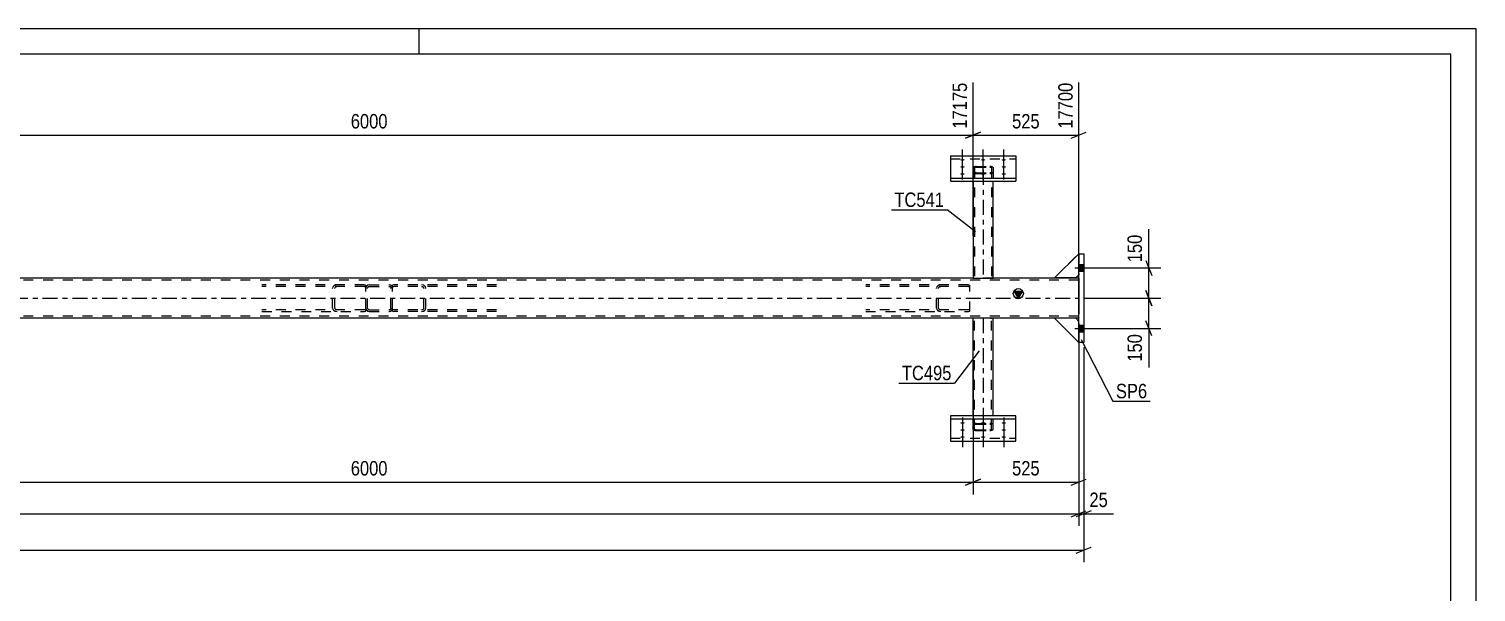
# Model space of a CAD drawing. Header units: millimetres. Extents: x -55 to 786, y -436 to 158.
# Drawn here: x 497.9 to 785.5, y 46.6 to 158.4 of the extents above; entities that cross this region are included whole.
import ezdxf

# ---------------------------------------------------------------- set-up
doc = ezdxf.new("R2010")
doc.units = ezdxf.units.MM
doc.linetypes.add('DXK_LINE_DOT2', pattern=[3.9198, 1.9599, -1.9599])
doc.linetypes.add('DXK_LINE_DOT3', pattern=[5.9187, 2.979, -0.9799, 0.9799, -0.9799])
doc.styles.add('Arial Narrow', font='ARIALN.TTF', dxfattribs={"height": 0.2})

# ---------------------------------------------------------------- blocks, each defined once
blk = doc.blocks.new('Unknown-761543994-1163')
at = {"color": 5, "linetype": 'Continuous'}
for p, q in [((785.5, 158.36), (-55.5, 158.36)), ((575.5, 153.36), (575.5, 158.36)), ((785.5, -435.64), (785.5, 158.36)), ((780.5, 153.36), (-50.5, 153.36)), ((780.5, -430.64), (780.5, 153.36))]:
    blk.add_line(p, q, dxfattribs=at)
blk = doc.blocks.new('Part-761543994-3225 - 3091')
at = {"color": 2, "linetype": 'Continuous'}
for p, q in [((681.04, 133.19), (694.04, 133.19)), ((681.04, 133.19), (681.04, 128.15)), ((694.04, 133.19), (694.04, 128.15)), ((681.04, 128.75), (694.04, 128.75)), ((681.04, 128.15), (694.04, 128.15))]:
    blk.add_line(p, q, dxfattribs=at)
at = {"color": 7, "linetype": 'DXK_LINE_DOT2'}
blk.add_line((681.04, 132.59), (694.04, 132.59), dxfattribs=at)
blk = doc.blocks.new('Part-761543994-3226 - 3091')
at = {"color": 2, "linetype": 'Continuous'}
for p, q in [((694.04, 81.57), (681.04, 81.57)), ((681.04, 81.57), (681.04, 76.52)), ((681.04, 80.97), (694.04, 80.97)), ((694.04, 76.52), (694.04, 81.57)), ((681.04, 76.52), (694.04, 76.52))]:
    blk.add_line(p, q, dxfattribs=at)
at = {"color": 7, "linetype": 'DXK_LINE_DOT2'}
blk.add_line((681.04, 77.12), (694.04, 77.12), dxfattribs=at)
blk = doc.blocks.new('Part-761543994-3164 - 3091')
at = {"linetype": 'Continuous'}
blk.add_hatch(color=2, dxfattribs=at).paths.add_polyline_path([(694.54, 104.92), (693.74, 106.32), (695.34, 106.32)])
at = {"color": 7, "linetype": 'DXK_LINE_DOT2'}
for p, q in [((706.54, 108.52), (44.9, 108.52)), ((689.54, 108.92), (685.54, 108.92)), ((706.54, 108.92), (706.54, 108.12)), ((706.54, 108.92), (706.54, 108.69)), ((706.54, 101.32), (44.9, 101.32)), ((689.54, 100.92), (685.54, 100.92)), ((705.94, 100.92), (701.74, 100.92)), ((706.54, 100.92), (706.54, 101.72))]:
    blk.add_line(p, q, dxfattribs=at)
at = {"color": 2, "linetype": 'Continuous'}
for p, q in [((685.54, 108.92), (449.54, 108.92)), ((706.54, 108.92), (689.54, 108.92)), ((706.54, 108.12), (706.54, 101.72)), ((694.54, 104.92), (693.74, 106.32)), ((693.74, 106.32), (695.34, 106.32)), ((695.34, 106.32), (694.54, 104.92)), ((685.54, 100.92), (449.54, 100.92)), ((701.74, 100.92), (689.54, 100.92)), ((706.54, 100.92), (705.94, 100.92))]:
    blk.add_line(p, q, dxfattribs=at)
at = {"color": 7, "linetype": 'DXK_LINE_DOT3'}
blk.add_line((44.9, 104.92), (706.54, 104.92), dxfattribs=at)
at = {"color": 2, "linetype": 'Continuous'}
blk.add_circle((694.54, 105.82), 1, dxfattribs=at)
blk = doc.blocks.new('Part-761543994-3231 - 3091')
at = {"color": 2, "linetype": 'Continuous'}
for p, q in [((685.54, 81.57), (685.54, 100.92)), ((688.9, 100.92), (685.54, 100.92)), ((689.54, 100.92), (688.9, 100.92)), ((689.54, 81.57), (689.54, 100.92))]:
    blk.add_line(p, q, dxfattribs=at)
at = {"color": 7, "linetype": 'DXK_LINE_DOT2'}
for p, q in [((685.86, 78.88), (685.86, 100.92)), ((689.02, 100.92), (689.13, 100.92)), ((689.13, 100.92), (689.15, 100.92)), ((689.15, 100.92), (689.2, 100.92)), ((689.2, 100.92), (689.22, 100.92)), ((689.22, 78.88), (689.22, 100.92)), ((685.54, 78.88), (685.54, 81.57)), ((689.54, 78.88), (689.54, 81.57)), ((685.59, 79.89), (685.54, 79.81)), ((685.54, 78.88), (685.59, 78.8)), ((685.73, 79.97), (685.59, 79.89)), ((685.59, 78.8), (685.73, 78.73)), ((685.94, 80.01), (685.73, 79.97)), ((685.73, 78.73), (685.94, 78.68)), ((685.86, 79.81), (685.89, 79.85)), ((685.89, 78.84), (685.86, 78.88)), ((685.89, 79.85), (685.96, 79.89)), ((685.96, 78.8), (685.89, 78.84)), ((686.18, 80.03), (685.94, 80.01)), ((685.94, 78.68), (686.18, 78.66)), ((685.96, 79.89), (686.06, 79.91)), ((686.06, 78.78), (685.96, 78.8)), ((686.06, 79.91), (686.18, 79.92)), ((686.18, 78.77), (686.06, 78.78)), ((686.18, 80.03), (688.9, 80.03)), ((686.18, 79.92), (688.9, 79.92)), ((686.18, 78.77), (688.9, 78.77)), ((686.18, 78.66), (688.9, 78.66)), ((689.15, 80.01), (688.9, 80.03)), ((688.9, 79.92), (689.02, 79.91)), ((689.02, 78.78), (688.9, 78.77)), ((688.9, 78.66), (689.15, 78.68)), ((689.02, 79.91), (689.13, 79.89)), ((689.13, 78.8), (689.02, 78.78)), ((689.13, 79.89), (689.2, 79.85)), ((689.2, 78.84), (689.13, 78.8)), ((689.35, 79.97), (689.15, 80.01)), ((689.15, 78.68), (689.35, 78.73)), ((689.2, 79.85), (689.22, 79.81)), ((689.22, 78.88), (689.2, 78.84)), ((689.49, 79.89), (689.35, 79.97)), ((689.35, 78.73), (689.49, 78.8)), ((689.54, 79.81), (689.49, 79.89)), ((689.49, 78.8), (689.54, 78.88))]:
    blk.add_line(p, q, dxfattribs=at)
at = {"color": 7, "linetype": 'DXK_LINE_DOT3'}
blk.add_line((687.54, 100.92), (687.54, 79.35), dxfattribs=at)
blk = doc.blocks.new('Part-761543994-3167 - 3091')
at = {"color": 7, "linetype": 'DXK_LINE_DOT2'}
for p, q in [((701.74, 108.95), (706.54, 113.75)), ((706.54, 113.75), (706.54, 109.55)), ((706.54, 109.55), (705.94, 108.95)), ((705.94, 108.95), (701.74, 108.95))]:
    blk.add_line(p, q, dxfattribs=at)
blk = doc.blocks.new('Part-761543994-3240 - 3091')
at = {"color": 7, "linetype": 'DXK_LINE_DOT2'}
for p, q in [((685.59, 130.92), (685.54, 130.83)), ((685.54, 130.83), (685.54, 128.15)), ((685.54, 129.9), (685.59, 129.82)), ((685.73, 130.99), (685.59, 130.92)), ((685.59, 129.82), (685.73, 129.75)), ((685.94, 131.04), (685.73, 130.99)), ((685.73, 129.75), (685.94, 129.7)), ((685.86, 130.83), (685.89, 130.88)), ((685.86, 130.83), (685.86, 108.92)), ((685.89, 129.86), (685.86, 129.9)), ((685.89, 130.88), (685.96, 130.91)), ((685.96, 129.83), (685.89, 129.86)), ((686.18, 131.05), (685.94, 131.04)), ((685.94, 129.7), (686.18, 129.69)), ((685.96, 130.91), (686.06, 130.94)), ((686.06, 129.8), (685.96, 129.83)), ((686.06, 130.94), (686.18, 130.94)), ((686.18, 129.8), (686.06, 129.8)), ((686.18, 131.05), (688.9, 131.05)), ((686.18, 130.94), (688.9, 130.94)), ((686.18, 129.8), (688.9, 129.8)), ((686.18, 129.69), (688.9, 129.69)), ((689.15, 131.04), (688.9, 131.05)), ((688.9, 130.94), (689.02, 130.94)), ((689.02, 129.8), (688.9, 129.8)), ((688.9, 129.69), (689.15, 129.7)), ((689.02, 130.94), (689.13, 130.91)), ((689.13, 129.83), (689.02, 129.8)), ((689.13, 130.91), (689.2, 130.88)), ((689.2, 129.86), (689.13, 129.83)), ((689.35, 130.99), (689.15, 131.04)), ((689.15, 129.7), (689.35, 129.75)), ((689.2, 130.88), (689.22, 130.83)), ((689.22, 129.9), (689.2, 129.86)), ((689.22, 130.83), (689.22, 108.92)), ((689.49, 130.92), (689.35, 130.99)), ((689.35, 129.75), (689.49, 129.82)), ((689.54, 130.83), (689.49, 130.92)), ((689.49, 129.82), (689.54, 129.9)), ((689.54, 130.83), (689.54, 128.15)), ((689.2, 108.92), (689.22, 108.92))]:
    blk.add_line(p, q, dxfattribs=at)
at = {"color": 7, "linetype": 'DXK_LINE_DOT3'}
blk.add_line((687.54, 130.37), (687.54, 108.92), dxfattribs=at)
at = {"color": 2, "linetype": 'Continuous'}
for p, q in [((685.54, 128.15), (685.54, 108.92)), ((689.54, 108.92), (689.54, 128.15)), ((685.54, 108.92), (689.54, 108.92))]:
    blk.add_line(p, q, dxfattribs=at)
blk = doc.blocks.new('Part-761543994-3176 - 3091')
at = {"color": 7, "linetype": 'DXK_LINE_DOT2'}
for p, q in [((705.94, 100.92), (701.74, 100.92)), ((701.74, 100.92), (706.54, 96.12)), ((706.54, 100.32), (705.94, 100.92)), ((706.54, 96.12), (706.54, 100.32))]:
    blk.add_line(p, q, dxfattribs=at)
blk = doc.blocks.new('Bolt-761543994-3112 - 3091')
at = {"linetype": 'Continuous'}
for points in [[(707.54, 110.26), (707.54, 111.58), (706.54, 111.58), (706.54, 110.26)], [(707.54, 110.26), (707.54, 111.58), (706.54, 111.58), (706.54, 110.26)], [(707.54, 98.26), (707.54, 99.58), (706.54, 99.58), (706.54, 98.26)], [(707.54, 98.26), (707.54, 99.58), (706.54, 99.58), (706.54, 98.26)]]:
    blk.add_hatch(color=1, dxfattribs=at).paths.add_polyline_path(points)
at = {"color": 1, "linetype": 'Continuous'}
for p, q in [((705.78, 110.92), (710.54, 110.92)), ((705.78, 110.92), (710.54, 110.92)), ((706.54, 111.58), (707.54, 111.58)), ((706.54, 111.58), (707.54, 111.58)), ((706.54, 110.26), (707.54, 110.26)), ((706.54, 110.26), (707.54, 110.26)), ((705.78, 98.92), (710.54, 98.92)), ((705.78, 98.92), (710.54, 98.92)), ((706.54, 99.58), (707.54, 99.58)), ((706.54, 99.58), (707.54, 99.58)), ((706.54, 98.26), (707.54, 98.26)), ((706.54, 98.26), (707.54, 98.26))]:
    blk.add_line(p, q, dxfattribs=at)
blk = doc.blocks.new('Bolt-761543994-3113 - 3091')
at = {"linetype": 'Continuous'}
for points in [[(683.44, 132.22), (683.35, 132.23), (683.26, 132.24), (683.18, 132.25), (683.11, 132.27), (683.06, 132.3), (683.02, 132.33), (683, 132.36), (683, 132.39), (683.02, 132.42), (683.06, 132.45), (683.11, 132.47), (683.18, 132.5), (683.26, 132.51), (683.35, 132.52), (683.44, 132.52), (683.53, 132.52), (683.62, 132.51), (683.7, 132.5), (683.77, 132.47), (683.82, 132.45), (683.86, 132.42), (683.88, 132.39), (683.88, 132.36), (683.86, 132.33), (683.82, 132.3), (683.77, 132.27), (683.7, 132.25), (683.62, 132.24), (683.53, 132.23)], [(687.54, 132.22), (687.45, 132.23), (687.36, 132.24), (687.28, 132.25), (687.21, 132.27), (687.16, 132.3), (687.12, 132.33), (687.1, 132.36), (687.1, 132.39), (687.12, 132.42), (687.16, 132.45), (687.21, 132.47), (687.28, 132.5), (687.36, 132.51), (687.45, 132.52), (687.54, 132.52), (687.63, 132.52), (687.72, 132.51), (687.8, 132.5), (687.87, 132.47), (687.92, 132.45), (687.96, 132.42), (687.98, 132.39), (687.98, 132.36), (687.96, 132.33), (687.92, 132.3), (687.87, 132.27), (687.8, 132.25), (687.72, 132.24), (687.63, 132.23)], [(691.64, 132.22), (691.55, 132.23), (691.46, 132.24), (691.38, 132.25), (691.31, 132.27), (691.26, 132.3), (691.22, 132.33), (691.2, 132.36), (691.2, 132.39), (691.22, 132.42), (691.26, 132.45), (691.31, 132.47), (691.38, 132.5), (691.46, 132.51), (691.55, 132.52), (691.64, 132.52), (691.73, 132.52), (691.82, 132.51), (691.9, 132.5), (691.97, 132.47), (692.02, 132.45), (692.06, 132.42), (692.08, 132.39), (692.08, 132.36), (692.06, 132.33), (692.02, 132.3), (691.97, 132.27), (691.9, 132.25), (691.82, 132.24), (691.73, 132.23)], [(683.44, 130.82), (683.35, 130.82), (683.26, 130.83), (683.18, 130.85), (683.11, 130.87), (683.06, 130.9), (683.02, 130.92), (683, 130.96), (683, 130.99), (683.02, 131.02), (683.06, 131.05), (683.11, 131.07), (683.18, 131.09), (683.26, 131.11), (683.35, 131.12), (683.44, 131.12), (683.53, 131.12), (683.62, 131.11), (683.7, 131.09), (683.77, 131.07), (683.82, 131.05), (683.86, 131.02), (683.88, 130.99), (683.88, 130.96), (683.86, 130.92), (683.82, 130.9), (683.77, 130.87), (683.7, 130.85), (683.62, 130.83), (683.53, 130.82)], [(683.44, 129.42), (683.35, 129.42), (683.26, 129.43), (683.18, 129.45), (683.11, 129.47), (683.06, 129.49), (683.02, 129.52), (683, 129.55), (683, 129.58), (683.02, 129.62), (683.06, 129.64), (683.11, 129.67), (683.18, 129.69), (683.26, 129.71), (683.35, 129.72), (683.44, 129.72), (683.53, 129.72), (683.62, 129.71), (683.7, 129.69), (683.77, 129.67), (683.82, 129.64), (683.86, 129.62), (683.88, 129.58), (683.88, 129.55), (683.86, 129.52), (683.82, 129.49), (683.77, 129.47), (683.7, 129.45), (683.62, 129.43), (683.53, 129.42)], [(687.54, 129.42), (687.45, 129.42), (687.36, 129.43), (687.28, 129.45), (687.21, 129.47), (687.16, 129.49), (687.12, 129.52), (687.1, 129.55), (687.1, 129.58), (687.12, 129.62), (687.16, 129.64), (687.21, 129.67), (687.28, 129.69), (687.36, 129.71), (687.45, 129.72), (687.54, 129.72), (687.63, 129.72), (687.72, 129.71), (687.8, 129.69), (687.87, 129.67), (687.92, 129.64), (687.96, 129.62), (687.98, 129.58), (687.98, 129.55), (687.96, 129.52), (687.92, 129.49), (687.87, 129.47), (687.8, 129.45), (687.72, 129.43), (687.63, 129.42)], [(691.64, 130.82), (691.55, 130.82), (691.46, 130.83), (691.38, 130.85), (691.31, 130.87), (691.26, 130.9), (691.22, 130.92), (691.2, 130.96), (691.2, 130.99), (691.22, 131.02), (691.26, 131.05), (691.31, 131.07), (691.38, 131.09), (691.46, 131.11), (691.55, 131.12), (691.64, 131.12), (691.73, 131.12), (691.82, 131.11), (691.9, 131.09), (691.97, 131.07), (692.02, 131.05), (692.06, 131.02), (692.08, 130.99), (692.08, 130.96), (692.06, 130.92), (692.02, 130.9), (691.97, 130.87), (691.9, 130.85), (691.82, 130.83), (691.73, 130.82)], [(691.64, 129.42), (691.55, 129.42), (691.46, 129.43), (691.38, 129.45), (691.31, 129.47), (691.26, 129.49), (691.22, 129.52), (691.2, 129.55), (691.2, 129.58), (691.22, 129.62), (691.26, 129.64), (691.31, 129.67), (691.38, 129.69), (691.46, 129.71), (691.55, 129.72), (691.64, 129.72), (691.73, 129.72), (691.82, 129.71), (691.9, 129.69), (691.97, 129.67), (692.02, 129.64), (692.06, 129.62), (692.08, 129.58), (692.08, 129.55), (692.06, 129.52), (692.02, 129.49), (691.97, 129.47), (691.9, 129.45), (691.82, 129.43), (691.73, 129.42)]]:
    blk.add_hatch(color=1, dxfattribs=at).paths.add_polyline_path(points)
at = {"color": 1, "linetype": 'Continuous'}
for p, q in [((683.44, 131.28), (683.44, 134.4)), ((683.44, 129.88), (683.44, 133)), ((687.54, 131.28), (687.54, 134.4)), ((691.64, 131.28), (691.64, 134.4)), ((691.64, 129.88), (691.64, 133)), ((683.44, 128.48), (683.44, 131.6)), ((687.54, 128.48), (687.54, 131.6)), ((691.64, 128.48), (691.64, 131.6))]:
    blk.add_line(p, q, dxfattribs=at)
blk = doc.blocks.new('Bolt-761543994-3114 - 3091')
at = {"linetype": 'Continuous'}
for points in [[(683.44, 80.3), (683.53, 80.29), (683.62, 80.28), (683.7, 80.27), (683.77, 80.25), (683.82, 80.22), (683.86, 80.19), (683.88, 80.16), (683.88, 80.13), (683.86, 80.1), (683.82, 80.07), (683.77, 80.05), (683.7, 80.02), (683.62, 80.01), (683.53, 80), (683.44, 80), (683.35, 80), (683.26, 80.01), (683.18, 80.02), (683.11, 80.05), (683.06, 80.07), (683.02, 80.1), (683, 80.13), (683, 80.16), (683.02, 80.19), (683.06, 80.22), (683.11, 80.25), (683.18, 80.27), (683.26, 80.28), (683.35, 80.29)], [(683.44, 78.89), (683.53, 78.89), (683.62, 78.88), (683.7, 78.87), (683.77, 78.84), (683.82, 78.82), (683.86, 78.79), (683.88, 78.76), (683.88, 78.73), (683.86, 78.7), (683.82, 78.67), (683.77, 78.64), (683.7, 78.62), (683.62, 78.61), (683.53, 78.6), (683.44, 78.59), (683.35, 78.6), (683.26, 78.61), (683.18, 78.62), (683.11, 78.64), (683.06, 78.67), (683.02, 78.7), (683, 78.73), (683, 78.76), (683.02, 78.79), (683.06, 78.82), (683.11, 78.84), (683.18, 78.87), (683.26, 78.88), (683.35, 78.89)], [(687.54, 80.3), (687.63, 80.29), (687.72, 80.28), (687.8, 80.27), (687.87, 80.25), (687.92, 80.22), (687.96, 80.19), (687.98, 80.16), (687.98, 80.13), (687.96, 80.1), (687.92, 80.07), (687.87, 80.05), (687.8, 80.02), (687.72, 80.01), (687.63, 80), (687.54, 80), (687.45, 80), (687.36, 80.01), (687.28, 80.02), (687.21, 80.05), (687.16, 80.07), (687.12, 80.1), (687.1, 80.13), (687.1, 80.16), (687.12, 80.19), (687.16, 80.22), (687.21, 80.25), (687.28, 80.27), (687.36, 80.28), (687.45, 80.29)], [(691.64, 80.3), (691.73, 80.29), (691.82, 80.28), (691.9, 80.27), (691.97, 80.25), (692.02, 80.22), (692.06, 80.19), (692.08, 80.16), (692.08, 80.13), (692.06, 80.1), (692.02, 80.07), (691.97, 80.05), (691.9, 80.02), (691.82, 80.01), (691.73, 80), (691.64, 80), (691.55, 80), (691.46, 80.01), (691.38, 80.02), (691.31, 80.05), (691.26, 80.07), (691.22, 80.1), (691.2, 80.13), (691.2, 80.16), (691.22, 80.19), (691.26, 80.22), (691.31, 80.25), (691.38, 80.27), (691.46, 80.28), (691.55, 80.29)], [(691.64, 78.89), (691.73, 78.89), (691.82, 78.88), (691.9, 78.87), (691.97, 78.84), (692.02, 78.82), (692.06, 78.79), (692.08, 78.76), (692.08, 78.73), (692.06, 78.7), (692.02, 78.67), (691.97, 78.64), (691.9, 78.62), (691.82, 78.61), (691.73, 78.6), (691.64, 78.59), (691.55, 78.6), (691.46, 78.61), (691.38, 78.62), (691.31, 78.64), (691.26, 78.67), (691.22, 78.7), (691.2, 78.73), (691.2, 78.76), (691.22, 78.79), (691.26, 78.82), (691.31, 78.84), (691.38, 78.87), (691.46, 78.88), (691.55, 78.89)], [(683.44, 77.49), (683.53, 77.49), (683.62, 77.48), (683.7, 77.46), (683.77, 77.44), (683.82, 77.42), (683.86, 77.39), (683.88, 77.36), (683.88, 77.33), (683.86, 77.29), (683.82, 77.27), (683.77, 77.24), (683.7, 77.22), (683.62, 77.2), (683.53, 77.19), (683.44, 77.19), (683.35, 77.19), (683.26, 77.2), (683.18, 77.22), (683.11, 77.24), (683.06, 77.27), (683.02, 77.29), (683, 77.33), (683, 77.36), (683.02, 77.39), (683.06, 77.42), (683.11, 77.44), (683.18, 77.46), (683.26, 77.48), (683.35, 77.49)], [(687.54, 77.49), (687.63, 77.49), (687.72, 77.48), (687.8, 77.46), (687.87, 77.44), (687.92, 77.42), (687.96, 77.39), (687.98, 77.36), (687.98, 77.33), (687.96, 77.29), (687.92, 77.27), (687.87, 77.24), (687.8, 77.22), (687.72, 77.2), (687.63, 77.19), (687.54, 77.19), (687.45, 77.19), (687.36, 77.2), (687.28, 77.22), (687.21, 77.24), (687.16, 77.27), (687.12, 77.29), (687.1, 77.33), (687.1, 77.36), (687.12, 77.39), (687.16, 77.42), (687.21, 77.44), (687.28, 77.46), (687.36, 77.48), (687.45, 77.49)], [(691.64, 77.49), (691.73, 77.49), (691.82, 77.48), (691.9, 77.46), (691.97, 77.44), (692.02, 77.42), (692.06, 77.39), (692.08, 77.36), (692.08, 77.33), (692.06, 77.29), (692.02, 77.27), (691.97, 77.24), (691.9, 77.22), (691.82, 77.2), (691.73, 77.19), (691.64, 77.19), (691.55, 77.19), (691.46, 77.2), (691.38, 77.22), (691.31, 77.24), (691.26, 77.27), (691.22, 77.29), (691.2, 77.33), (691.2, 77.36), (691.22, 77.39), (691.26, 77.42), (691.31, 77.44), (691.38, 77.46), (691.46, 77.48), (691.55, 77.49)]]:
    blk.add_hatch(color=1, dxfattribs=at).paths.add_polyline_path(points)
at = {"color": 1, "linetype": 'Continuous'}
for p, q in [((683.44, 81.24), (683.44, 78.12)), ((687.54, 81.24), (687.54, 78.12)), ((691.64, 81.24), (691.64, 78.12)), ((683.44, 79.83), (683.44, 76.71)), ((683.44, 78.43), (683.44, 75.31)), ((687.54, 78.43), (687.54, 75.31)), ((691.64, 79.83), (691.64, 76.71)), ((691.64, 78.43), (691.64, 75.31))]:
    blk.add_line(p, q, dxfattribs=at)
blk = doc.blocks.new('Part-761543994-3182 - 3091')
at = {"color": 7, "linetype": 'DXK_LINE_DOT2'}
for p, q in [((705.94, 100.92), (701.74, 100.92)), ((701.74, 100.92), (706.54, 96.12)), ((706.54, 100.32), (705.94, 100.92)), ((706.54, 96.12), (706.54, 100.32))]:
    blk.add_line(p, q, dxfattribs=at)
blk = doc.blocks.new('Part-761543994-3170 - 3091')
at = {"color": 2, "linetype": 'Continuous'}
for p, q in [((701.74, 108.95), (706.54, 113.75)), ((706.54, 113.75), (706.54, 113.72)), ((706.54, 109.55), (705.94, 108.95)), ((705.94, 108.95), (701.74, 108.95))]:
    blk.add_line(p, q, dxfattribs=at)
at = {"color": 7, "linetype": 'DXK_LINE_DOT2'}
for q in [(706.54, 113.72), (706.54, 109.55), (706.54, 109.55)]:
    blk.add_line((706.54, 109.55), q, dxfattribs=at)
blk = doc.blocks.new('Part-761543994-3173 - 3091')
at = {"color": 7, "linetype": 'DXK_LINE_DOT2'}
for p, q in [((701.74, 108.95), (706.54, 113.75)), ((706.54, 113.75), (706.54, 109.55)), ((706.54, 109.55), (705.94, 108.95)), ((705.94, 108.95), (701.74, 108.95))]:
    blk.add_line(p, q, dxfattribs=at)
blk = doc.blocks.new('Part-761543994-3179 - 3091')
at = {"color": 2, "linetype": 'Continuous'}
for p, q in [((705.94, 100.92), (701.74, 100.92)), ((701.74, 100.92), (706.54, 96.12)), ((706.54, 100.32), (705.94, 100.92))]:
    blk.add_line(p, q, dxfattribs=at)
at = {"color": 7, "linetype": 'DXK_LINE_DOT2'}
for p, q in [((706.54, 100.32), (706.54, 100.32)), ((706.54, 100.32), (706.54, 100.32)), ((706.54, 96.12), (706.54, 100.32)), ((706.54, 96.12), (706.54, 96.12)), ((706.54, 96.12), (706.54, 96.12))]:
    blk.add_line(p, q, dxfattribs=at)
blk = doc.blocks.new('Part-761543994-3212 - 3091')
at = {"color": 2, "linetype": 'Continuous'}
for p, q in [((706.54, 96.12), (706.54, 113.72)), ((706.54, 113.72), (707.54, 113.72)), ((707.54, 113.72), (707.54, 96.12)), ((707.54, 96.12), (706.54, 96.12))]:
    blk.add_line(p, q, dxfattribs=at)
blk = doc.blocks.new('Part-761543994-3253 - 3091')
at = {"color": 7, "linetype": 'DXK_LINE_DOT2'}
for p, q in [((564.95, 107.16), (564.9, 106.92)), ((564.9, 102.92), (564.9, 106.92)), ((565.22, 106.92), (565.25, 107.04)), ((565.22, 102.92), (565.22, 106.92)), ((565.54, 107.56), (565.3, 107.51)), ((565.42, 107.21), (565.54, 107.24)), ((565.54, 107.56), (569.54, 107.56)), ((565.54, 107.24), (569.54, 107.24)), ((569.79, 107.51), (569.54, 107.56)), ((569.54, 107.24), (569.66, 107.21)), ((569.84, 107.04), (569.86, 106.92)), ((569.86, 102.92), (569.86, 106.92)), ((570.18, 106.92), (570.13, 107.16)), ((570.18, 102.92), (570.18, 106.92)), ((564.9, 102.92), (564.95, 102.67)), ((565.25, 102.8), (565.22, 102.92)), ((565.3, 102.33), (565.54, 102.28)), ((565.54, 102.6), (565.42, 102.62)), ((565.54, 102.6), (569.54, 102.6)), ((565.54, 102.28), (569.54, 102.28)), ((569.66, 102.62), (569.54, 102.6)), ((569.54, 102.28), (569.79, 102.33)), ((569.86, 102.92), (569.84, 102.8)), ((570.13, 102.67), (570.18, 102.92))]:
    blk.add_line(p, q, dxfattribs=at)
for centre, radius, start, end in [((565.54, 106.92), 0.64, 112.5, 157.5), ((565.54, 106.92), 0.32, 112.5, 157.5), ((569.54, 106.92), 0.32, 22.5, 67.5), ((569.54, 106.92), 0.64, 22.5, 67.5), ((565.54, 102.92), 0.64, 202.5, 247.5), ((565.54, 102.92), 0.32, 202.5, 247.5), ((569.54, 102.92), 0.32, 292.5, 337.5), ((569.54, 102.92), 0.64, 292.5, 337.5)]:
    blk.add_arc(centre, radius, start, end, dxfattribs=at)
blk = doc.blocks.new('Part-761543994-3258 - 3091')
at = {"color": 7, "linetype": 'DXK_LINE_DOT2'}
for p, q in [((570.44, 107.56), (570.18, 107.52)), ((570.18, 102.32), (570.18, 107.52)), ((570.18, 107.17), (570.27, 107.21)), ((570.27, 107.21), (570.44, 107.24)), ((590.86, 107.56), (570.44, 107.56)), ((590.86, 107.24), (570.44, 107.24)), ((576.27, 107.51), (575.93, 107.56)), ((575.93, 107.24), (576.1, 107.21)), ((576.34, 107.04), (576.37, 106.92)), ((576.37, 102.92), (576.37, 106.92)), ((576.81, 106.92), (576.74, 107.16)), ((576.81, 102.92), (576.81, 106.92)), ((570.27, 102.62), (570.18, 102.67)), ((570.18, 102.32), (570.44, 102.28)), ((570.44, 102.6), (570.27, 102.62)), ((590.86, 102.6), (570.44, 102.6)), ((590.86, 102.28), (570.44, 102.28)), ((576.1, 102.62), (575.93, 102.6)), ((575.93, 102.28), (576.27, 102.33)), ((576.37, 102.92), (576.34, 102.8)), ((576.74, 102.67), (576.81, 102.92))]:
    blk.add_line(p, q, dxfattribs=at)
for centre, radius, start, end in [((576, 106.83), 0.401, 32.4104, 75.4453), ((576.06, 106.73), 0.802, 32.4104, 75.4453), ((576, 103.01), 0.401, 284.5547, 327.5896), ((576.06, 103.1), 0.802, 284.5547, 327.5896)]:
    blk.add_arc(centre, radius, start, end, dxfattribs=at)
blk = doc.blocks.new('Part-761543994-3259 - 3091')
at = {"color": 7, "linetype": 'DXK_LINE_DOT2'}
for p, q in [((684.64, 107.56), (664.22, 107.56)), ((684.64, 107.24), (664.22, 107.24)), ((678.34, 107.16), (678.27, 106.92)), ((678.27, 102.92), (678.27, 106.92)), ((678.71, 106.92), (678.75, 107.04)), ((678.71, 102.92), (678.71, 106.92)), ((679.15, 107.56), (678.82, 107.51)), ((678.99, 107.21), (679.15, 107.24)), ((684.64, 107.56), (684.9, 107.52)), ((684.64, 107.24), (684.81, 107.21)), ((684.81, 107.21), (684.9, 107.17)), ((684.9, 102.32), (684.9, 107.52)), ((684.64, 102.6), (664.22, 102.6)), ((664.22, 102.28), (684.64, 102.28)), ((678.27, 102.92), (678.34, 102.67)), ((678.75, 102.8), (678.71, 102.92)), ((678.82, 102.33), (679.15, 102.28)), ((679.15, 102.6), (678.99, 102.62)), ((684.81, 102.62), (684.64, 102.6)), ((684.64, 102.28), (684.9, 102.32)), ((684.9, 102.67), (684.81, 102.62))]:
    blk.add_line(p, q, dxfattribs=at)
for centre, radius, start, end in [((679.02, 106.73), 0.802, 104.5547, 147.5896), ((679.09, 106.83), 0.401, 104.5547, 147.5896), ((679.02, 103.1), 0.802, 212.4104, 255.4453), ((679.09, 103.01), 0.401, 212.4104, 255.4453)]:
    blk.add_arc(centre, radius, start, end, dxfattribs=at)
blk = doc.blocks.new('Part-761543994-3261 - 3091')
at = {"color": 7, "linetype": 'DXK_LINE_DOT2'}
for p, q in [((564.64, 107.56), (544.22, 107.56)), ((564.64, 107.24), (544.22, 107.24)), ((558.34, 107.16), (558.27, 106.92)), ((558.27, 102.92), (558.27, 106.92)), ((558.71, 106.92), (558.75, 107.04)), ((558.71, 102.92), (558.71, 106.92)), ((559.15, 107.56), (558.82, 107.51)), ((558.99, 107.21), (559.15, 107.24)), ((564.64, 107.56), (564.9, 107.52)), ((564.64, 107.24), (564.81, 107.21)), ((564.81, 107.21), (564.9, 107.17)), ((564.9, 102.32), (564.9, 107.52)), ((564.64, 102.6), (544.22, 102.6)), ((544.22, 102.28), (564.64, 102.28)), ((558.27, 102.92), (558.34, 102.67)), ((558.75, 102.8), (558.71, 102.92)), ((558.82, 102.33), (559.15, 102.28)), ((559.15, 102.6), (558.99, 102.62)), ((564.81, 102.62), (564.64, 102.6)), ((564.64, 102.28), (564.9, 102.32)), ((564.9, 102.67), (564.81, 102.62))]:
    blk.add_line(p, q, dxfattribs=at)
for centre, radius, start, end in [((559.02, 106.73), 0.802, 104.5547, 147.5896), ((559.09, 106.83), 0.401, 104.5547, 147.5896), ((559.02, 103.1), 0.802, 212.4104, 255.4453), ((559.09, 103.01), 0.401, 212.4104, 255.4453)]:
    blk.add_arc(centre, radius, start, end, dxfattribs=at)
blk = doc.blocks.new('StraightDimension-761543994-3270 - 3091')
at = {"color": 7, "linetype": 'Continuous'}
for p, q in [((706.54, 99.92), (706.54, 65.97)), ((685.54, 91.74), (685.54, 65.97)), ((687.04, 68.97), (684.04, 67.77)), ((685.54, 68.37), (706.54, 68.37)), ((705.04, 67.77), (708.04, 68.97))]:
    blk.add_line(p, q, dxfattribs=at)
at = {"color": 0}
blk.add_wipeout([(699.38, 69.12), (699.38, 73.32), (692.7, 73.32), (692.7, 69.12)], dxfattribs=at)
at = {"color": 3, "style": 'Arial Narrow'}
blk.add_text('525', height=2.863, dxfattribs=at).set_placement((693.3, 69.72))
blk = doc.blocks.new('StraightDimension-761543994-3313 - 3091')
at = {"color": 7, "linetype": 'Continuous'}
for p, q in [((445.54, 89.7), (445.54, 65.97)), ((685.54, 91.74), (685.54, 65.97)), ((447.04, 68.97), (444.04, 67.77)), ((445.54, 68.37), (685.54, 68.37)), ((684.04, 67.77), (687.04, 68.97))]:
    blk.add_line(p, q, dxfattribs=at)
at = {"color": 0}
blk.add_wipeout([(569.8, 69.12), (569.8, 73.32), (561.28, 73.32), (561.28, 69.12)], dxfattribs=at)
at = {"color": 3, "style": 'Arial Narrow'}
blk.add_text('6000', height=2.863, dxfattribs=at).set_placement((561.88, 69.72))
blk = doc.blocks.new('StraightDimension-761543994-3467 - 3091')
at = {"color": 7, "linetype": 'Continuous'}
for p, q in [((445.54, 112.82), (445.54, 147.7)), ((685.54, 117.28), (685.54, 147.7)), ((447.04, 137.86), (444.04, 136.66)), ((445.54, 137.26), (685.54, 137.26)), ((684.04, 136.66), (687.04, 137.86))]:
    blk.add_line(p, q, dxfattribs=at)
at = {"color": 0, "linetype": 'Continuous'}
blk.add_wipeout([(684.94, 148.3), (680.74, 148.3), (680.74, 137.96), (684.94, 137.96)], dxfattribs=at)
at = {"color": 0}
blk.add_wipeout([(569.8, 138.01), (569.8, 142.21), (561.28, 142.21), (561.28, 138.01)], dxfattribs=at)
at = {"color": 3, "linetype": 'Continuous', "style": 'Arial Narrow'}
blk.add_text('17175', height=2.863, rotation=90.0002, dxfattribs=at).set_placement((684.34, 138.56))
at = {"color": 3, "style": 'Arial Narrow'}
blk.add_text('6000', height=2.863, dxfattribs=at).set_placement((561.88, 138.61))
blk = doc.blocks.new('StraightDimension-761543994-3480 - 3091')
at = {"color": 7, "linetype": 'Continuous'}
for p, q in [((685.54, 117.28), (685.54, 147.7)), ((706.54, 109.95), (706.54, 147.7)), ((687.04, 137.86), (684.04, 136.66)), ((685.54, 137.26), (706.54, 137.26)), ((705.04, 136.66), (708.04, 137.86))]:
    blk.add_line(p, q, dxfattribs=at)
at = {"color": 0, "linetype": 'Continuous'}
blk.add_wipeout([(705.94, 148.3), (701.74, 148.3), (701.74, 137.96), (705.94, 137.96)], dxfattribs=at)
at = {"color": 0}
blk.add_wipeout([(699.38, 138.01), (699.38, 142.21), (692.7, 142.21), (692.7, 138.01)], dxfattribs=at)
at = {"color": 3, "linetype": 'Continuous', "style": 'Arial Narrow'}
blk.add_text('17700', height=2.863, rotation=90.0002, dxfattribs=at).set_placement((705.34, 138.56))
at = {"color": 3, "style": 'Arial Narrow'}
blk.add_text('525', height=2.863, dxfattribs=at).set_placement((693.3, 138.61))
blk = doc.blocks.new('StraightDimension-761543994-8600 - 3091')
at = {"color": 7, "linetype": 'Continuous'}
for p, q in [((719.85, 112.42), (721.05, 109.42)), ((708.54, 110.92), (722.85, 110.92)), ((720.45, 104.92), (720.45, 110.92)), ((721.05, 103.42), (719.85, 106.42)), ((707.54, 104.92), (722.85, 104.92))]:
    blk.add_line(p, q, dxfattribs=at)
at = {"color": 0}
blk.add_wipeout([(719.7, 118.13), (715.5, 118.13), (715.5, 111.44), (719.7, 111.44)], dxfattribs=at)
at = {"color": 7, "linetype": 'Continuous'}
blk.add_line((720.45, 110.92), (720.45, 118.65), dxfattribs=at)
blk.add_line((720.45, 110.92), (720.45, 118.65), dxfattribs=at)
at = {"color": 3, "style": 'Arial Narrow'}
blk.add_text('150', height=2.863, rotation=90.0002, dxfattribs=at).set_placement((719.1, 112.04))
blk = doc.blocks.new('StraightDimension-761543994-8601 - 3091')
at = {"color": 7, "linetype": 'Continuous'}
for p, q in [((719.85, 106.42), (721.05, 103.42)), ((707.54, 104.92), (722.85, 104.92)), ((720.45, 98.92), (720.45, 104.92)), ((708.54, 98.92), (722.85, 98.92)), ((721.05, 97.42), (719.85, 100.42))]:
    blk.add_line(p, q, dxfattribs=at)
at = {"color": 0}
blk.add_wipeout([(719.7, 98.39), (715.5, 98.39), (715.5, 91.71), (719.7, 91.71)], dxfattribs=at)
at = {"color": 7, "linetype": 'Continuous'}
blk.add_line((720.45, 98.92), (720.45, 91.18), dxfattribs=at)
blk.add_line((720.45, 98.92), (720.45, 91.18), dxfattribs=at)
at = {"color": 3, "style": 'Arial Narrow'}
blk.add_text('150', height=2.863, rotation=90.0002, dxfattribs=at).set_placement((719.1, 92.31))
blk = doc.blocks.new('StraightDimension-761543994-8620 - 3091')
at = {"color": 7, "linetype": 'Continuous'}
for p, q in [((706.54, 95.12), (706.54, 59.71)), ((707.54, 95.12), (707.54, 59.71)), ((705.04, 61.51), (708.04, 62.71)), ((709.04, 62.71), (706.04, 61.51)), ((706.54, 62.11), (707.54, 62.11))]:
    blk.add_line(p, q, dxfattribs=at)
at = {"color": 0}
blk.add_wipeout([(712.92, 62.86), (712.92, 67.06), (708.07, 67.06), (708.07, 62.86)], dxfattribs=at)
at = {"color": 7, "linetype": 'Continuous'}
blk.add_line((707.54, 62.11), (713.45, 62.11), dxfattribs=at)
blk.add_line((707.54, 62.11), (713.45, 62.11), dxfattribs=at)
at = {"color": 3, "style": 'Arial Narrow'}
blk.add_text('25', height=2.863, dxfattribs=at).set_placement((708.67, 63.46))
blk = doc.blocks.new('StraightDimension-761543994-8621 - 3091')
at = {"color": 7, "linetype": 'Continuous'}
for p, q in [((706.54, 95.12), (706.54, 59.71)), ((0, 62.11), (706.54, 62.11)), ((705.04, 61.51), (708.04, 62.71))]:
    blk.add_line(p, q, dxfattribs=at)
blk = doc.blocks.new('StraightDimension-761543994-8687 - 3091')
at = {"color": 7, "linetype": 'Continuous'}
for p, q in [((707.54, 95.12), (707.54, 52.5)), ((-1, 54.9), (707.54, 54.9)), ((706.04, 54.3), (709.04, 55.5))]:
    blk.add_line(p, q, dxfattribs=at)
blk = doc.blocks.new('Mark-761543994-3227 - 3091')
at = {"color": 0}
blk.add_wipeout([(681.26, 88.64), (681.26, 91.64), (671.4, 91.64), (671.4, 88.64)], dxfattribs=at)
blk.add_wipeout([(681.26, 88.64), (681.26, 91.64), (671.4, 91.64), (671.4, 88.64)], dxfattribs=at)
at = {"color": 30, "linetype": 'Continuous'}
for p in [(686.75, 94.47), (670.8, 88.04)]:
    blk.add_line(p, (681.86, 88.04), dxfattribs=at)
at = {"color": 3, "style": 'Arial Narrow'}
blk.add_text('TC495', height=2.863, dxfattribs=at).set_placement((671.4, 88.64))
blk = doc.blocks.new('Mark-761543994-3236 - 3091')
at = {"color": 0}
blk.add_wipeout([(679.78, 123.03), (679.78, 126.03), (669.91, 126.03), (669.91, 123.03)], dxfattribs=at)
blk.add_wipeout([(679.78, 123.03), (679.78, 126.03), (669.91, 126.03), (669.91, 123.03)], dxfattribs=at)
at = {"color": 30, "linetype": 'Continuous'}
for p in [(669.31, 122.43), (686.01, 118.07)]:
    blk.add_line(p, (680.38, 122.43), dxfattribs=at)
at = {"color": 3, "style": 'Arial Narrow'}
blk.add_text('TC541', height=2.863, dxfattribs=at).set_placement((669.91, 123.03))
blk = doc.blocks.new('Mark-761543994-3208 - 3091')
at = {"color": 0}
blk.add_wipeout([(720.15, 85.05), (720.15, 88.05), (713.94, 88.05), (713.94, 85.05)], dxfattribs=at)
blk.add_wipeout([(720.15, 85.05), (720.15, 88.05), (713.94, 88.05), (713.94, 85.05)], dxfattribs=at)
at = {"color": 30, "linetype": 'Continuous'}
for p, q in [((707, 96.74), (713.34, 84.45)), ((713.34, 84.45), (720.75, 84.45))]:
    blk.add_line(p, q, dxfattribs=at)
at = {"color": 3, "style": 'Arial Narrow'}
blk.add_text('SP6', height=2.863, dxfattribs=at).set_placement((713.94, 85.05))

msp = doc.modelspace()

# ---------------------------------------------------------------- block references
for name in ['Unknown-761543994-1163', 'Part-761543994-3225 - 3091', 'Bolt-761543994-3113 - 3091', 'Part-761543994-3240 - 3091', 'Part-761543994-3167 - 3091', 'Part-761543994-3170 - 3091', 'Part-761543994-3173 - 3091', 'Part-761543994-3212 - 3091', 'Bolt-761543994-3112 - 3091', 'Part-761543994-3164 - 3091', 'Part-761543994-3261 - 3091', 'Part-761543994-3253 - 3091', 'Part-761543994-3258 - 3091', 'Part-761543994-3259 - 3091', 'Part-761543994-3231 - 3091', 'Part-761543994-3176 - 3091', 'Part-761543994-3182 - 3091', 'Part-761543994-3179 - 3091', 'Part-761543994-3226 - 3091', 'Bolt-761543994-3114 - 3091']:
    msp.add_blockref(name, (0, 0))

# ---------------------------------------------------------------- next in the draw order: block references
for name in ['StraightDimension-761543994-3467 - 3091', 'StraightDimension-761543994-3270 - 3091']:
    msp.add_blockref(name, (0, 0))

# ---------------------------------------------------------------- next in the draw order: block references
for name in ['StraightDimension-761543994-3480 - 3091', 'StraightDimension-761543994-3313 - 3091']:
    msp.add_blockref(name, (0, 0))

# ---------------------------------------------------------------- next in the draw order: block references
for name in ['Mark-761543994-3236 - 3091', 'StraightDimension-761543994-8600 - 3091']:
    msp.add_blockref(name, (0, 0))

# ---------------------------------------------------------------- next in the draw order: block references
msp.add_blockref('StraightDimension-761543994-8601 - 3091', (0, 0))

# ---------------------------------------------------------------- next in the draw order: block references
msp.add_blockref('StraightDimension-761543994-8620 - 3091', (0, 0))

# ---------------------------------------------------------------- next in the draw order: block references
msp.add_blockref('StraightDimension-761543994-8621 - 3091', (0, 0))

# ---------------------------------------------------------------- next in the draw order: block references
msp.add_blockref('StraightDimension-761543994-8687 - 3091', (0, 0))

# ---------------------------------------------------------------- next in the draw order: block references
for name in ['Mark-761543994-3208 - 3091', 'Mark-761543994-3227 - 3091']:
    msp.add_blockref(name, (0, 0))

doc.saveas('drawing.dxf')
